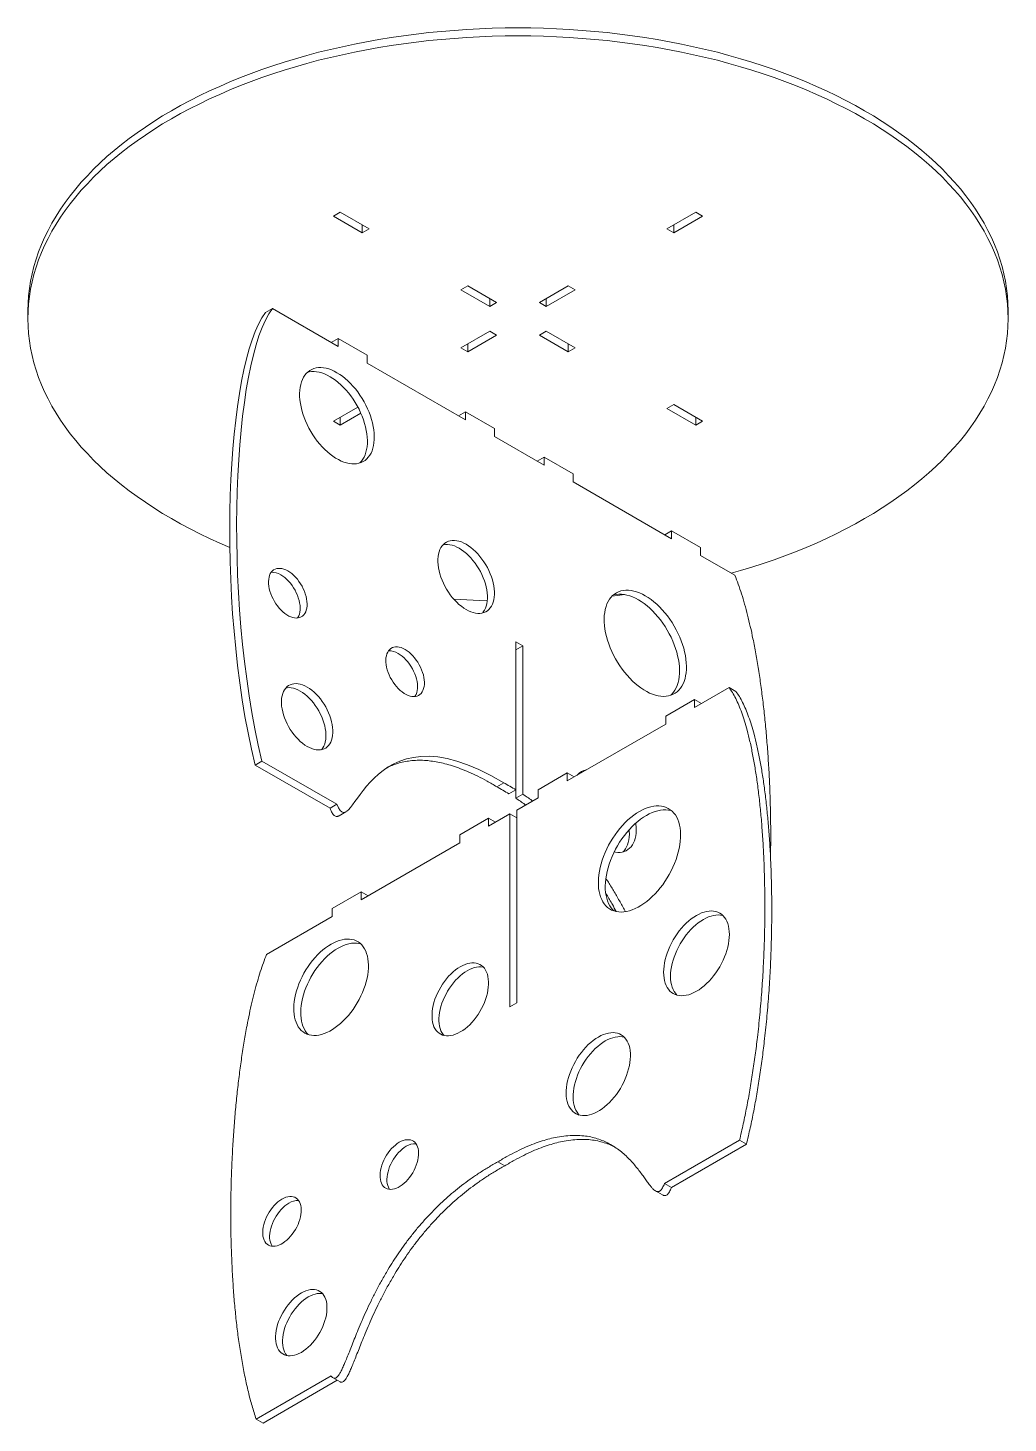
# Model space of a CAD drawing. Header units: millimetres. Extents: x -3151 to 984, y -2254 to 674.
# Drawn here: x -216 to 984, y -2254 to -545 of the extents above; entities that cross this region are included whole.
import ezdxf

# ---------------------------------------------------------------- set-up
doc = ezdxf.new("R2010")
doc.units = ezdxf.units.MM

msp = doc.modelspace()

# ---------------------------------------------------------------- linework, layer by layer
at = {"color": 7, "linetype": 'Continuous', "lineweight": 15}
for p, q in [((157.8, -775.9), (166.2, -771)), ((193.1, -796.3), (157.8, -775.9)), ((166.2, -771), (201.6, -791.4)), ((566.1, -791.4), (601.4, -771)), ((609.9, -775.9), (574.6, -796.3)), ((601.4, -771), (609.9, -775.9)), ((193.1, -796.3), (193.1, -786.5)), ((201.6, -791.4), (193.1, -796.3)), ((574.6, -796.3), (566.1, -791.4)), ((574.6, -796.3), (574.6, -786.5)), ((313.9, -866), (322.3, -861.1)), ((349.2, -886.4), (313.9, -866)), ((322.3, -861.1), (357.7, -881.5)), ((410, -881.5), (445.3, -861.1)), ((453.8, -866), (418.5, -886.4)), ((445.3, -861.1), (453.8, -866)), ((349.2, -886.4), (349.2, -876.6)), ((357.7, -881.5), (349.2, -886.4)), ((418.5, -886.4), (410, -881.5)), ((418.5, -886.4), (418.5, -876.6)), ((-216.2, -891.7), (-216.2, -901.5)), ((74.7, -893.9), (83.2, -889)), ((83.2, -889), (163.6, -935.4)), ((983.8, -901.5), (983.8, -891.7)), ((313.9, -937), (349.2, -916.6)), ((357.7, -921.5), (322.3, -941.9)), ((349.2, -916.6), (357.7, -921.5)), ((410, -921.5), (418.5, -916.6)), ((445.3, -941.9), (410, -921.5)), ((418.5, -916.6), (453.8, -937)), ((155.1, -930.5), (163.6, -925.6)), ((155.1, -930.5), (155.1, -930.5)), ((163.6, -935.4), (163.6, -925.6)), ((163.6, -925.6), (199, -946)), ((322.3, -941.9), (313.9, -937)), ((322.3, -941.9), (322.3, -932.1)), ((445.3, -941.9), (445.3, -932.1)), ((453.8, -937), (445.3, -941.9)), ((199, -955.8), (199, -946)), ((199, -955.8), (319.7, -1025.5)), ((566.1, -1011.6), (574.6, -1006.7)), ((574.6, -1006.7), (609.9, -1027.1)), ((157.8, -1027.1), (187.8, -1009.7)), ((191.5, -1017.4), (166.2, -1032)), ((166.2, -1032), (166.2, -1022.2)), ((311.2, -1020.6), (319.7, -1015.7)), ((311.2, -1020.6), (311.2, -1020.6)), ((319.7, -1025.5), (319.7, -1015.7)), ((319.7, -1015.7), (355.1, -1036.1)), ((601.4, -1032), (566.1, -1011.6)), ((601.4, -1032), (601.4, -1022.2)), ((166.2, -1032), (157.8, -1027.1)), ((355.1, -1045.9), (355.1, -1036.1)), ((609.9, -1027.1), (601.4, -1032)), ((355.1, -1045.9), (415.8, -1081)), ((407.4, -1076.1), (415.8, -1071.2)), ((407.4, -1076.1), (407.4, -1076.1)), ((415.8, -1081), (415.8, -1071.2)), ((415.8, -1071.2), (451.2, -1091.6)), ((451.2, -1101.4), (451.2, -1091.6)), ((451.2, -1101.4), (571.9, -1171.1)), ((563.5, -1166.2), (571.9, -1161.3)), ((571.9, -1171.1), (571.9, -1161.3)), ((571.9, -1161.3), (607.3, -1181.7)), ((563.5, -1166.2), (563.5, -1166.2)), ((607.3, -1191.5), (607.3, -1181.7)), ((607.3, -1191.5), (649.4, -1215.8)), ((381.2, -1297.1), (389.7, -1302)), ((381.2, -1478.6), (381.2, -1297.1)), ((389.7, -1302), (381.2, -1306.9)), ((389.7, -1302), (389.7, -1484)), ((600.1, -1377.6), (642.2, -1353.3)), ((650.7, -1358.2), (642.2, -1353.3)), ((564.8, -1388.2), (600.1, -1367.8)), ((600.1, -1377.6), (600.1, -1367.8)), ((600.1, -1367.8), (608.6, -1372.7)), ((608.6, -1372.7), (608.6, -1372.7)), ((444, -1467.7), (564.8, -1398)), ((564.8, -1398), (564.8, -1388.2)), ((61.9, -1448.2), (70.4, -1443.3)), ((153.7, -1501.2), (61.9, -1448.2)), ((162.2, -1496.3), (70.4, -1443.3)), ((408.7, -1478.4), (444, -1457.9)), ((444, -1467.7), (444, -1457.9)), ((444, -1457.9), (452.5, -1462.8)), ((452.5, -1462.8), (452.5, -1462.8)), ((457.6, -1459.3), (459.3, -1458.9)), ((357.8, -1474.8), (366.3, -1469.9)), ((372.7, -1483.5), (381.2, -1478.6)), ((381.2, -1478.6), (381.2, -1488.9)), ((389.7, -1484), (381.2, -1488.9)), ((408.7, -1488.2), (408.7, -1478.4)), ((153.7, -1501.2), (162.2, -1496.3)), ((382.5, -1503.3), (408.7, -1488.2)), ((382.5, -1739.4), (382.5, -1503.3)), ((164.7, -1510.4), (173.1, -1505.5)), ((312.5, -1533.9), (347.9, -1513.4)), ((347.9, -1523.2), (374, -1508.1)), ((347.9, -1523.2), (347.9, -1513.4)), ((347.9, -1513.4), (356.4, -1518.3)), ((356.4, -1518.3), (356.4, -1518.3)), ((374, -1508.1), (374, -1744.3)), ((382.5, -1513), (374, -1508.1)), ((312.5, -1543.7), (312.5, -1533.9)), ((191.8, -1613.4), (312.5, -1543.7)), ((156.4, -1624), (191.8, -1603.6)), ((191.8, -1613.4), (191.8, -1603.6)), ((191.8, -1603.6), (200.3, -1608.5)), ((200.3, -1608.5), (200.3, -1608.5)), ((76, -1680.2), (156.4, -1633.8)), ((156.4, -1633.8), (156.4, -1624)), ((374, -1744.3), (382.5, -1739.4)), ((655.1, -1907.7), (563.2, -1960.7)), ((663.5, -1912.6), (571.7, -1965.6)), ((663.5, -1912.6), (655.1, -1907.7)), ((367.6, -1939.2), (359.1, -1934.3)), ((571.7, -1965.6), (563.2, -1960.7)), ((552.3, -1969.9), (560.8, -1974.8)), ((155, -2196.4), (63.2, -2249.4)), ((162.6, -2201.8), (71.7, -2254.3)), ((157.5, -2198.9), (166, -2203.7)), ((71.7, -2254.3), (63.2, -2249.4))]:
    msp.add_line(p, q, dxfattribs=at)
at = {"color": 7, "linetype": 'Continuous', "lineweight": 15, "flags": 128}
for points in [[(-216.2, -891.7), (-216, -882.6), (-215.3, -873.5), (-214.3, -864.5), (-212.9, -855.5), (-211, -846.5), (-208.8, -837.5), (-206.1, -828.5), (-203, -819.7), (-199.6, -810.8), (-195.7, -802), (-191.5, -793.3), (-186.8, -784.6), (-181.7, -776), (-176.3, -767.5), (-170.5, -759.1), (-164.3, -750.8), (-157.7, -742.6), (-150.8, -734.4), (-143.4, -726.4), (-135.8, -718.5), (-127.7, -710.7), (-119.4, -703), (-110.6, -695.5), (-101.6, -688.1), (-92.2, -680.8), (-82.4, -673.7), (-72.4, -666.7), (-62, -659.9), (-51.4, -653.2), (-40.4, -646.7), (-29.2, -640.4), (-17.6, -634.3), (-5.8, -628.3), (6.2, -622.5), (18.6, -616.9), (31.2, -611.4), (44, -606.2), (57.1, -601.2), (70.3, -596.3), (83.8, -591.7), (97.5, -587.3), (111.4, -583), (125.5, -579), (139.8, -575.2), (154.2, -571.7), (168.8, -568.3), (183.6, -565.2), (198.4, -562.3), (213.4, -559.6), (228.6, -557.1), (243.8, -554.9), (259.1, -552.9), (274.5, -551.1), (290, -549.6), (305.5, -548.3), (321.1, -547.2), (336.8, -546.4), (352.4, -545.8), (368.1, -545.4), (383.8, -545.3), (399.5, -545.4), (415.2, -545.8), (430.9, -546.4), (446.6, -547.2), (462.2, -548.3), (477.7, -549.6), (493.2, -551.1), (508.6, -552.9), (523.9, -554.9), (539.1, -557.1), (554.3, -559.6), (569.3, -562.3), (584.1, -565.2), (598.9, -568.3), (613.5, -571.7), (627.9, -575.2), (642.1, -579), (656.2, -583), (670.1, -587.3), (683.8, -591.7), (697.3, -596.3), (710.6, -601.2), (723.7, -606.2), (736.5, -611.4), (749.1, -616.9), (761.4, -622.5), (773.5, -628.3), (785.3, -634.3), (796.9, -640.4), (808.1, -646.7)], [(31, -1181.6), (18.6, -1176.3), (6.2, -1170.7), (-5.8, -1164.9), (-17.6, -1158.9), (-29.2, -1152.7), (-40.4, -1146.4), (-51.4, -1139.9), (-62, -1133.2), (-72.4, -1126.4), (-82.4, -1119.4), (-92.2, -1112.3), (-101.6, -1105.1), (-110.6, -1097.7), (-119.4, -1090.1), (-127.7, -1082.4), (-135.8, -1074.7), (-143.4, -1066.7), (-150.8, -1058.7), (-157.7, -1050.6), (-164.3, -1042.4), (-170.5, -1034), (-176.3, -1025.6), (-181.7, -1017.1), (-186.8, -1008.5), (-191.5, -999.8), (-195.7, -991.1), (-199.6, -982.3), (-203, -973.5), (-206.1, -964.6), (-208.8, -955.7), (-211, -946.7), (-212.9, -937.7), (-214.3, -928.6), (-215.3, -919.6), (-216, -910.5), (-216.2, -901.5), (-216, -892.4), (-215.3, -883.3), (-214.3, -874.3), (-212.9, -865.3), (-211, -856.3), (-208.8, -847.3), (-206.1, -838.3), (-203, -829.5), (-199.6, -820.6), (-195.7, -811.8), (-191.5, -803.1), (-186.8, -794.4), (-181.7, -785.8), (-176.3, -777.3), (-170.5, -768.9), (-164.3, -760.6), (-157.7, -752.4), (-150.8, -744.2), (-143.4, -736.2), (-135.8, -728.3), (-127.7, -720.5), (-119.4, -712.8), (-110.6, -705.3), (-101.6, -697.9), (-92.2, -690.6), (-82.4, -683.5), (-72.4, -676.5), (-62, -669.7), (-51.4, -663), (-40.4, -656.5), (-29.2, -650.2), (-17.6, -644.1), (-5.8, -638.1), (6.2, -632.3), (18.6, -626.7), (31.2, -621.2), (44, -616), (57.1, -611), (70.3, -606.1), (83.8, -601.5), (97.5, -597.1), (111.4, -592.8), (125.5, -588.8), (139.8, -585), (154.2, -581.5), (168.8, -578.1), (183.6, -575), (198.4, -572), (213.4, -569.4), (228.6, -566.9), (243.8, -564.7), (259.1, -562.7), (274.5, -560.9), (290, -559.4), (305.5, -558.1), (321.1, -557), (336.8, -556.2), (352.4, -555.6), (368.1, -555.2), (383.8, -555.1), (399.5, -555.2), (415.2, -555.6), (430.9, -556.2), (446.6, -557), (462.2, -558.1), (477.7, -559.4), (493.2, -560.9), (508.6, -562.7), (523.9, -564.7), (539.1, -566.9), (554.3, -569.4), (569.3, -572), (584.1, -575), (598.9, -578.1), (613.5, -581.5), (627.9, -585), (642.1, -588.8), (656.2, -592.8), (670.1, -597.1), (683.8, -601.5), (697.3, -606.1), (710.6, -611), (723.7, -616), (736.5, -621.2), (749.1, -626.7), (761.4, -632.3), (773.5, -638.1), (785.3, -644.1), (796.9, -650.2), (808.1, -656.5), (808.1, -656.5)], [(808.1, -646.7), (819.1, -653.2), (829.7, -659.9), (840.1, -666.7), (850.1, -673.7), (859.9, -680.8), (869.3, -688.1), (878.3, -695.5), (887, -703), (895.4, -710.7), (903.5, -718.5), (911.1, -726.4), (918.4, -734.4), (925.4, -742.6), (932, -750.8), (938.2, -759.1), (944, -767.5), (949.4, -776), (954.5, -784.6), (959.1, -793.3), (963.4, -802), (967.3, -810.8), (970.7, -819.7), (973.8, -828.5), (976.5, -837.5), (978.7, -846.5), (980.6, -855.5), (982, -864.5), (983, -873.5), (983.6, -882.6), (983.8, -891.7)], [(808.1, -656.5), (819.1, -663), (829.7, -669.7), (840.1, -676.5), (850.1, -683.5), (859.9, -690.6), (869.3, -697.9), (878.3, -705.3), (887, -712.8), (895.4, -720.5), (903.5, -728.3), (911.1, -736.2), (918.4, -744.2), (925.4, -752.4), (932, -760.6), (938.2, -768.9), (944, -777.3), (949.4, -785.8), (954.5, -794.4), (959.1, -803.1), (963.4, -811.8), (967.3, -820.6), (970.7, -829.5), (973.8, -838.3), (976.5, -847.3), (978.7, -856.3), (980.6, -865.3), (982, -874.3), (983, -883.3), (983.6, -892.4), (983.8, -901.5), (983.6, -910.5), (983, -919.6), (982, -928.6), (980.6, -937.7), (978.7, -946.7), (976.5, -955.7), (973.8, -964.6), (970.7, -973.5), (967.3, -982.3), (963.4, -991.1), (959.1, -999.8), (954.5, -1008.5), (949.4, -1017.1), (944, -1025.6), (938.2, -1034), (932, -1042.4), (925.4, -1050.6), (918.4, -1058.7), (911.1, -1066.7), (903.5, -1074.7), (895.4, -1082.4), (887, -1090.1), (878.3, -1097.7), (869.3, -1105.1), (859.9, -1112.3), (850.1, -1119.4), (840.1, -1126.4), (829.7, -1133.2), (819.1, -1139.9), (808.1, -1146.4), (796.9, -1152.7), (785.3, -1158.9), (773.5, -1164.9), (761.4, -1170.7), (749.1, -1176.3), (736.5, -1181.7), (723.7, -1186.9), (710.6, -1192), (697.3, -1196.8), (683.8, -1201.4), (670.1, -1205.9), (656.2, -1210.1), (645, -1213.3)], [(162.2, -967.6), (165.6, -969.7), (168.9, -972), (172.3, -974.7), (175.5, -977.5), (178.7, -980.7), (181.8, -984), (184.8, -987.5), (187.7, -991.2), (190.4, -995.1), (193, -999.1), (195.4, -1003.3), (197.7, -1007.5), (199.7, -1011.8), (201.5, -1016.1), (203.1, -1020.5), (204.5, -1024.8), (205.7, -1029.2), (206.6, -1033.4), (207.3, -1037.7), (207.7, -1041.8), (207.9, -1045.8), (207.9, -1049.6), (207.5, -1053.4), (207, -1056.9), (206.2, -1060.2), (205.1, -1063.3), (203.9, -1066.2), (202.4, -1068.8), (200.6, -1071.2), (198.7, -1073.3), (196.6, -1075), (194.2, -1076.5), (191.7, -1077.7), (189.1, -1078.6), (186.3, -1079.2), (183.3, -1079.4), (180.3, -1079.3), (177.1, -1078.9), (173.9, -1078.2), (170.6, -1077.1), (167.3, -1075.8), (163.9, -1074.1), (160.5, -1072.2), (157.1, -1069.9), (153.8, -1067.4), (150.5, -1064.7), (147.3, -1061.7), (144.1, -1058.4), (141.1, -1055), (138.1, -1051.4), (135.3, -1047.6), (132.7, -1043.6), (130.2, -1039.6), (127.8, -1035.4), (125.7, -1031.1), (123.8, -1026.8), (122.1, -1022.5), (120.5, -1018.1), (119.3, -1013.7), (118.2, -1009.4), (117.4, -1005.2), (116.9, -1001), (116.5, -996.9), (116.5, -993), (116.7, -989.2), (117.1, -985.6), (117.8, -982.2), (118.7, -978.9), (119.9, -975.9), (121.3, -973.2), (122.9, -970.7), (124.7, -968.5), (126.8, -966.5), (129, -964.9), (131.4, -963.6), (134, -962.5), (136.7, -961.8), (139.6, -961.4), (142.6, -961.3), (145.7, -961.6), (148.9, -962.2), (152.1, -963), (155.5, -964.2), (158.8, -965.8), (162.2, -967.6)], [(125.9, -967.3), (128.2, -966.7), (131.1, -966.3), (134.1, -966.2), (137.2, -966.5), (140.4, -967.1), (143.7, -967.9), (147, -969.1), (150.3, -970.7), (153.7, -972.5)], [(153.7, -972.5), (157.1, -974.6), (160.5, -976.9), (163.8, -979.6), (167, -982.4), (170.2, -985.6), (173.3, -988.9), (176.3, -992.4), (179.2, -996.1), (181.9, -1000), (184.5, -1004), (186.9, -1008.2), (189.2, -1012.4), (191.2, -1016.7), (193, -1021), (194.7, -1025.4), (196, -1029.7), (197.2, -1034.1), (198.1, -1038.3), (198.8, -1042.6), (199.2, -1046.7), (199.4, -1050.7), (199.4, -1054.5), (199.1, -1058.3), (198.5, -1061.8), (197.7, -1065.1), (196.7, -1068.2), (195.4, -1071.1), (193.9, -1073.7), (192.1, -1076.1), (190.2, -1078.1), (190, -1078.3)], [(320.3, -1177.8), (323.3, -1179.6), (326.2, -1181.8), (329.1, -1184.1), (331.9, -1186.8), (334.6, -1189.6), (337.2, -1192.6), (339.7, -1195.9), (342.1, -1199.2), (344.3, -1202.8), (346.3, -1206.4), (348.2, -1210.1), (349.8, -1213.9), (351.3, -1217.6), (352.5, -1221.4), (353.5, -1225.2), (354.2, -1228.9), (354.7, -1232.5), (354.9, -1236.1), (354.9, -1239.5), (354.7, -1242.7), (354.2, -1245.8), (353.5, -1248.6), (352.5, -1251.3), (351.3, -1253.7), (349.8, -1255.8), (348.2, -1257.7), (346.3, -1259.2), (344.3, -1260.5), (342.1, -1261.5), (339.7, -1262.1), (337.2, -1262.5), (334.6, -1262.5), (331.9, -1262.2), (329.1, -1261.5), (326.2, -1260.6), (323.3, -1259.3), (320.3, -1257.8), (317.4, -1255.9), (314.5, -1253.8), (311.6, -1251.5), (308.8, -1248.8), (306.1, -1246), (303.4, -1243), (300.9, -1239.7), (298.6, -1236.4), (296.4, -1232.8), (294.3, -1229.2), (292.5, -1225.5), (290.9, -1221.7), (289.4, -1218), (288.2, -1214.2), (287.2, -1210.4), (286.5, -1206.7), (286, -1203), (285.7, -1199.5), (285.7, -1196.1), (286, -1192.9), (286.5, -1189.8), (287.2, -1187), (288.2, -1184.3), (289.4, -1181.9), (290.9, -1179.8), (292.5, -1177.9), (294.3, -1176.4), (296.4, -1175.1), (298.6, -1174.1), (300.9, -1173.5), (303.4, -1173.1), (306.1, -1173.1), (308.8, -1173.4), (311.6, -1174.1), (314.5, -1175), (317.4, -1176.3), (320.3, -1177.8)], [(292, -1178.5), (292.5, -1178.4), (295, -1178), (297.6, -1178), (300.3, -1178.3), (303.1, -1179), (306, -1179.9), (308.9, -1181.2), (311.9, -1182.7)], [(311.9, -1182.7), (314.8, -1184.5), (317.7, -1186.7), (320.6, -1189), (323.4, -1191.7), (326.1, -1194.5), (328.7, -1197.5), (331.2, -1200.8), (333.6, -1204.1), (335.8, -1207.7), (337.8, -1211.3), (339.7, -1215), (341.3, -1218.8), (342.8, -1222.5), (344, -1226.3), (345, -1230.1), (345.7, -1233.8), (346.2, -1237.4), (346.5, -1241), (346.5, -1244.4), (346.2, -1247.6), (345.7, -1250.7), (345, -1253.5), (344, -1256.2), (342.8, -1258.6), (341.3, -1260.7), (340.2, -1262)], [(102, -1210.5), (104.5, -1212), (106.9, -1213.8), (109.2, -1215.9), (111.5, -1218.2), (113.7, -1220.7), (115.7, -1223.4), (117.6, -1226.2), (119.4, -1229.2), (120.9, -1232.3), (122.3, -1235.4), (123.4, -1238.5), (124.3, -1241.6), (125, -1244.7), (125.4, -1247.7), (125.6, -1250.6), (125.6, -1253.4), (125.3, -1256), (124.7, -1258.4), (123.9, -1260.6), (122.9, -1262.6), (121.6, -1264.3), (120.2, -1265.7), (118.5, -1266.8), (116.7, -1267.6), (114.7, -1268), (112.6, -1268.2), (110.4, -1268), (108, -1267.6), (105.7, -1266.8), (103.2, -1265.7), (100.8, -1264.2), (98.4, -1262.6), (96, -1260.6), (93.7, -1258.4), (91.5, -1256), (89.4, -1253.4), (87.4, -1250.6), (85.6, -1247.7), (83.9, -1244.7), (82.4, -1241.6), (81.2, -1238.5), (80.2, -1235.4), (79.4, -1232.3), (78.8, -1229.2), (78.5, -1226.2), (78.4, -1223.4), (78.6, -1220.7), (79.1, -1218.2), (79.7, -1215.9), (80.6, -1213.8), (81.8, -1212), (83.1, -1210.5), (84.7, -1209.2), (86.4, -1208.2), (88.4, -1207.6), (90.4, -1207.3), (92.6, -1207.3), (94.9, -1207.6), (97.2, -1208.2), (99.6, -1209.2), (102, -1210.5)], [(93.5, -1215.4), (96, -1216.9), (98.4, -1218.7), (100.7, -1220.8), (103, -1223.1), (105.2, -1225.6), (107.2, -1228.3), (109.1, -1231.1), (110.9, -1234.1), (112.4, -1237.2), (113.8, -1240.3), (114.9, -1243.4), (115.8, -1246.5), (116.5, -1249.6), (117, -1252.6), (117.2, -1255.5), (117.1, -1258.3), (116.8, -1260.9), (116.2, -1263.3), (115.4, -1265.5), (114.4, -1267.5), (113.9, -1268.1)], [(346.3, -1247.2), (336.8, -1246.8), (321.1, -1245.9), (305.5, -1244.9), (305, -1244.8)], [(539.7, -1240.9), (543.3, -1243.1), (546.8, -1245.6), (550.3, -1248.3), (553.7, -1251.3), (557.1, -1254.5), (560.4, -1258), (563.6, -1261.7), (566.7, -1265.5), (569.6, -1269.5), (572.4, -1273.7), (575, -1278), (577.5, -1282.4), (579.7, -1286.8), (581.8, -1291.4), (583.6, -1295.9), (585.3, -1300.5), (586.7, -1305.1), (587.8, -1309.7), (588.8, -1314.2), (589.4, -1318.6), (589.9, -1322.9), (590.1, -1327.1), (590, -1331.2), (589.7, -1335.1), (589.1, -1338.8), (588.3, -1342.4), (587.3, -1345.7), (586, -1348.8), (584.5, -1351.6), (582.7, -1354.2), (580.8, -1356.5), (578.6, -1358.5), (576.3, -1360.2), (573.7, -1361.6), (571, -1362.7), (568.2, -1363.5), (565.2, -1364), (562, -1364.1), (558.8, -1363.9), (555.4, -1363.4), (552, -1362.6), (548.6, -1361.4), (545, -1360), (541.5, -1358.2), (537.9, -1356.2), (534.4, -1353.8), (530.9, -1351.2), (527.4, -1348.4), (524, -1345.3), (520.6, -1341.9), (517.4, -1338.3), (514.3, -1334.6), (511.3, -1330.7), (508.4, -1326.6), (505.7, -1322.3), (503.2, -1318), (500.8, -1313.6), (498.6, -1309.1), (496.7, -1304.5), (495, -1299.9), (493.4, -1295.3), (492.1, -1290.8), (491.1, -1286.2), (490.3, -1281.8), (489.7, -1277.4), (489.4, -1273.1), (489.3, -1269), (489.5, -1265), (490, -1261.2), (490.7, -1257.5), (491.6, -1254.1), (492.8, -1250.9), (494.2, -1247.9), (495.8, -1245.2), (497.6, -1242.8), (499.7, -1240.6), (502, -1238.8), (504.4, -1237.2), (507, -1235.9), (509.8, -1235), (512.7, -1234.4), (515.8, -1234.1), (519, -1234.1), (522.3, -1234.4), (525.7, -1235.1), (529.1, -1236.1), (532.6, -1237.4), (536.2, -1239), (539.7, -1240.9)], [(514.7, -1239.5), (508.6, -1240.3), (498.9, -1241.4)], [(500.1, -1240.3), (501.3, -1239.9), (504.3, -1239.3), (507.3, -1239), (510.5, -1239), (513.8, -1239.3), (517.2, -1240), (520.6, -1241), (524.1, -1242.3), (527.7, -1243.9), (531.2, -1245.8)], [(531.2, -1245.8), (534.8, -1248), (538.3, -1250.5), (541.8, -1253.2), (545.3, -1256.2), (548.6, -1259.4), (551.9, -1262.9), (555.1, -1266.6), (558.2, -1270.4), (561.1, -1274.4), (563.9, -1278.6), (566.5, -1282.9), (569, -1287.3), (571.2, -1291.7), (573.3, -1296.3), (575.1, -1300.8), (576.8, -1305.4), (578.2, -1310), (579.3, -1314.6), (580.3, -1319.1), (581, -1323.5), (581.4, -1327.8), (581.6, -1332), (581.5, -1336.1), (581.2, -1340), (580.6, -1343.7), (579.8, -1347.3), (578.8, -1350.6), (577.5, -1353.7), (576, -1356.5), (574.2, -1359.1), (572.3, -1361.4), (570.8, -1362.8)], [(245.7, -1306.6), (248.1, -1308.2), (250.5, -1310), (252.8, -1312.1), (255.1, -1314.4), (257.3, -1316.9), (259.3, -1319.6), (261.2, -1322.4), (263, -1325.4), (264.5, -1328.4), (265.9, -1331.5), (267, -1334.7), (268, -1337.8), (268.6, -1340.9), (269.1, -1343.9), (269.3, -1346.8), (269.2, -1349.6), (268.9, -1352.2), (268.3, -1354.6), (267.5, -1356.8), (266.5, -1358.7), (265.2, -1360.4), (263.8, -1361.8), (262.1, -1362.9), (260.3, -1363.7), (258.3, -1364.2), (256.2, -1364.4), (254, -1364.2), (251.7, -1363.7), (249.3, -1362.9), (246.9, -1361.8), (244.4, -1360.4), (242, -1358.7), (239.6, -1356.8), (237.3, -1354.6), (235.1, -1352.2), (233, -1349.6), (231, -1346.8), (229.2, -1343.9), (227.5, -1340.9), (226.1, -1337.8), (224.8, -1334.7), (223.8, -1331.5), (223, -1328.4), (222.4, -1325.4), (222.1, -1322.4), (222.1, -1319.6), (222.2, -1316.9), (222.7, -1314.4), (223.4, -1312.1), (224.3, -1310), (225.4, -1308.2), (226.8, -1306.6), (228.3, -1305.4), (230.1, -1304.4), (232, -1303.8), (234, -1303.5), (236.2, -1303.5), (238.5, -1303.8), (240.8, -1304.4), (243.2, -1305.4), (245.7, -1306.6)], [(237.2, -1311.5), (239.6, -1313.1), (242, -1314.9), (244.4, -1317), (246.6, -1319.3), (248.8, -1321.8), (250.9, -1324.5), (252.8, -1327.3), (254.5, -1330.3), (256.1, -1333.3), (257.4, -1336.4), (258.6, -1339.6), (259.5, -1342.7), (260.2, -1345.8), (260.6, -1348.8), (260.8, -1351.7), (260.7, -1354.5), (260.4, -1357.1), (259.8, -1359.5), (259, -1361.7), (258, -1363.6), (257.6, -1364.3)], [(125.7, -1352.7), (128.5, -1354.5), (131.3, -1356.6), (134.1, -1358.9), (136.8, -1361.4), (139.4, -1364.2), (141.9, -1367.2), (144.2, -1370.4), (146.4, -1373.7), (148.5, -1377.1), (150.3, -1380.6), (152, -1384.2), (153.4, -1387.9), (154.7, -1391.5), (155.7, -1395.1), (156.4, -1398.7), (156.9, -1402.2), (157.2, -1405.6), (157.2, -1408.9), (156.9, -1412), (156.4, -1414.9), (155.7, -1417.6), (154.7, -1420.1), (153.4, -1422.3), (152, -1424.3), (150.3, -1426), (148.5, -1427.4), (146.4, -1428.4), (144.2, -1429.2), (141.9, -1429.6), (139.4, -1429.7), (136.8, -1429.5), (134.1, -1429), (131.3, -1428.1), (128.5, -1426.9), (125.7, -1425.4), (122.9, -1423.7), (120.1, -1421.6), (117.3, -1419.3), (114.7, -1416.7), (112.1, -1414), (109.6, -1411), (107.2, -1407.8), (105, -1404.5), (103, -1401.1), (101.1, -1397.6), (99.4, -1394), (98, -1390.3), (96.8, -1386.7), (95.8, -1383), (95, -1379.5), (94.5, -1376), (94.3, -1372.6), (94.3, -1369.3), (94.5, -1366.2), (95, -1363.3), (95.8, -1360.6), (96.8, -1358.1), (98, -1355.9), (99.4, -1353.9), (101.1, -1352.2), (103, -1350.8), (105, -1349.8), (107.2, -1349), (109.6, -1348.6), (112.1, -1348.5), (114.7, -1348.7), (117.3, -1349.2), (120.1, -1350.1), (122.9, -1351.3), (125.7, -1352.7)], [(99.6, -1353.7), (101.1, -1353.5), (103.6, -1353.4), (106.2, -1353.6), (108.9, -1354.1), (111.6, -1355), (114.4, -1356.2), (117.2, -1357.6)], [(117.2, -1357.6), (120.1, -1359.4), (122.9, -1361.5), (125.6, -1363.8), (128.3, -1366.3), (130.9, -1369.1), (133.4, -1372.1), (135.7, -1375.3), (137.9, -1378.6), (140, -1382), (141.8, -1385.5), (143.5, -1389.1), (145, -1392.8), (146.2, -1396.4), (147.2, -1400), (147.9, -1403.6), (148.4, -1407.1), (148.7, -1410.5), (148.7, -1413.8), (148.4, -1416.9), (147.9, -1419.8), (147.2, -1422.5), (146.2, -1425), (145, -1427.2), (143.5, -1429.2), (143.3, -1429.4)], [(532.5, -1505.1), (536.1, -1503.2), (539.6, -1501.6), (543.1, -1500.3), (546.6, -1499.3), (550, -1498.6), (553.2, -1498.3), (556.4, -1498.2), (559.5, -1498.5), (562.4, -1499.2), (565.2, -1500.1), (567.8, -1501.4), (570.3, -1502.9), (572.5, -1504.8), (574.6, -1507), (576.5, -1509.4), (578.1, -1512.1), (579.5, -1515.1), (580.7, -1518.3), (581.6, -1521.7), (582.3, -1525.3), (582.7, -1529.1), (582.9, -1533.1), (582.8, -1537.3), (582.5, -1541.5), (582, -1545.9), (581.2, -1550.4), (580.1, -1554.9), (578.8, -1559.5), (577.3, -1564.1), (575.6, -1568.7), (573.6, -1573.2), (571.4, -1577.7), (569.1, -1582.2), (566.6, -1586.5), (563.8, -1590.7), (561, -1594.8), (558, -1598.7), (554.9, -1602.5), (551.6, -1606.1), (548.3, -1609.4), (544.9, -1612.5), (541.4, -1615.4), (537.9, -1618), (534.3, -1620.3), (530.8, -1622.4), (527.2, -1624.1), (523.7, -1625.6), (520.2, -1626.7), (516.8, -1627.6), (513.5, -1628.1), (510.2, -1628.3), (507.1, -1628.1), (504.1, -1627.7), (501.2, -1626.9), (498.5, -1625.8), (496, -1624.4), (493.6, -1622.6), (491.5, -1620.6), (489.5, -1618.3), (487.8, -1615.8), (486.3, -1612.9), (485, -1609.8), (483.9, -1606.5), (483.1, -1603), (482.6, -1599.3), (482.2, -1595.3), (482.2, -1591.3), (482.4, -1587.1), (482.8, -1582.7), (483.5, -1578.3), (484.4, -1573.8), (485.6, -1569.3), (487, -1564.7), (488.6, -1560.1), (490.5, -1555.5), (492.5, -1551), (494.8, -1546.5), (497.2, -1542.1), (499.9, -1537.8), (502.6, -1533.7), (505.6, -1529.7), (508.7, -1525.8), (511.8, -1522.2), (515.1, -1518.7), (518.5, -1515.5), (522, -1512.5), (525.5, -1509.7), (529, -1507.3), (532.5, -1505.1)], [(541, -1510), (544.6, -1508.1), (548.1, -1506.4), (551.6, -1505.1), (555.1, -1504.2), (558.4, -1503.5), (561.7, -1503.2), (564.9, -1503.1), (568, -1503.4), (570.9, -1504.1), (572.1, -1504.4)], [(501.4, -1626.9), (500, -1625.5), (498, -1623.2), (496.3, -1620.6), (494.8, -1617.8), (493.5, -1614.7), (492.4, -1611.4), (491.6, -1607.9), (491, -1604.2), (490.7, -1600.2), (490.7, -1596.2), (490.9, -1592), (491.3, -1587.6), (492, -1583.2), (492.9, -1578.7), (494.1, -1574.2), (495.5, -1569.6), (497.1, -1565), (499, -1560.4), (501, -1555.9), (503.3, -1551.4), (505.7, -1547), (508.3, -1542.7), (511.1, -1538.6), (514.1, -1534.6), (517.1, -1530.7), (520.3, -1527.1), (523.6, -1523.6), (527, -1520.4), (530.4, -1517.4), (533.9, -1514.6), (537.5, -1512.2), (541, -1510)], [(528.1, -1519.3), (528.3, -1520.7), (528.6, -1524.5), (528.7, -1528.1), (528.5, -1531.6), (528.1, -1534.9), (527.4, -1538.1), (526.5, -1541), (525.3, -1543.7), (523.9, -1546.1), (522.3, -1548.3), (520.5, -1550.2), (518.5, -1551.8), (516.3, -1553.1), (514, -1554.1), (511.4, -1554.8), (508.8, -1555.2), (506, -1555.3), (503.1, -1555), (501.6, -1554.7)], [(520, -1527.4), (520.1, -1529.4), (520.2, -1533), (520, -1536.5), (519.6, -1539.8), (518.9, -1543), (518, -1545.9), (516.8, -1548.6), (515.4, -1551), (513.8, -1553.2), (512.6, -1554.6)], [(602.3, -1632.4), (605.5, -1630.7), (608.6, -1629.4), (611.7, -1628.3), (614.8, -1627.5), (617.7, -1627.1), (620.6, -1626.9), (623.3, -1627.1), (626, -1627.6), (628.5, -1628.5), (630.8, -1629.6), (632.9, -1631), (634.9, -1632.8), (636.6, -1634.8), (638.2, -1637.1), (639.5, -1639.6), (640.6, -1642.4), (641.4, -1645.4), (642.1, -1648.7), (642.4, -1652.1), (642.6, -1655.6), (642.4, -1659.4), (642.1, -1663.2), (641.4, -1667.1), (640.6, -1671.1), (639.5, -1675.2), (638.2, -1679.3), (636.6, -1683.3), (634.9, -1687.4), (632.9, -1691.4), (630.8, -1695.3), (628.5, -1699.1), (626, -1702.8), (623.3, -1706.3), (620.6, -1709.7), (617.7, -1712.9), (614.8, -1715.9), (611.7, -1718.6), (608.6, -1721.1), (605.5, -1723.4), (602.3, -1725.3), (599.2, -1727), (596, -1728.4), (592.9, -1729.5), (589.9, -1730.2), (586.9, -1730.7), (584.1, -1730.8), (581.3, -1730.6), (578.7, -1730.1), (576.2, -1729.3), (573.9, -1728.1), (571.7, -1726.7), (569.8, -1725), (568, -1722.9), (566.5, -1720.6), (565.2, -1718.1), (564.1, -1715.3), (563.2, -1712.3), (562.6, -1709.1), (562.2, -1705.7), (562.1, -1702.1), (562.2, -1698.4), (562.6, -1694.5), (563.2, -1690.6), (564.1, -1686.6), (565.2, -1682.5), (566.5, -1678.5), (568, -1674.4), (569.8, -1670.4), (571.7, -1666.4), (573.9, -1662.4), (576.2, -1658.6), (578.7, -1654.9), (581.3, -1651.4), (584.1, -1648), (586.9, -1644.8), (589.9, -1641.9), (592.9, -1639.1), (596, -1636.6), (599.2, -1634.4), (602.3, -1632.4)], [(578.5, -1730), (578.3, -1729.9), (576.5, -1727.8), (575, -1725.5), (573.7, -1723), (572.6, -1720.2), (571.7, -1717.2), (571.1, -1714), (570.7, -1710.6), (570.6, -1707), (570.7, -1703.3), (571.1, -1699.4), (571.7, -1695.5), (572.6, -1691.5), (573.7, -1687.4), (575, -1683.4), (576.5, -1679.3), (578.3, -1675.3), (580.2, -1671.3), (582.4, -1667.3), (584.7, -1663.5), (587.2, -1659.8), (589.8, -1656.3), (592.6, -1652.9), (595.4, -1649.7), (598.4, -1646.8), (601.4, -1644), (604.5, -1641.5), (607.7, -1639.3), (610.8, -1637.3)], [(610.8, -1637.3), (614, -1635.6), (617.1, -1634.3), (620.2, -1633.2), (623.2, -1632.4), (626.2, -1632), (629.1, -1631.8), (631.8, -1632), (634.5, -1632.5), (634.7, -1632.6)], [(155, -1667.6), (158.4, -1665.8), (161.8, -1664.3), (165.1, -1663.1), (168.4, -1662.2), (171.6, -1661.6), (174.7, -1661.4), (177.7, -1661.4), (180.5, -1661.8), (183.3, -1662.5), (185.8, -1663.6), (188.3, -1664.9), (190.5, -1666.6), (192.5, -1668.5), (194.4, -1670.7), (196, -1673.2), (197.4, -1676), (198.5, -1679), (199.4, -1682.2), (200.1, -1685.6), (200.6, -1689.2), (200.8, -1693), (200.7, -1696.9), (200.4, -1701), (199.8, -1705.2), (199, -1709.4), (198, -1713.8), (196.7, -1718.1), (195.2, -1722.5), (193.5, -1726.8), (191.5, -1731.1), (189.4, -1735.4), (187.1, -1739.6), (184.6, -1743.6), (181.9, -1747.6), (179.1, -1751.4), (176.2, -1755), (173.1, -1758.4), (170, -1761.7), (166.7, -1764.7), (163.4, -1767.4), (160.1, -1769.9), (156.7, -1772.2), (153.3, -1774.1), (150, -1775.8), (146.6, -1777.1), (143.3, -1778.2), (140.1, -1778.9), (137, -1779.3), (133.9, -1779.4), (131, -1779.2), (128.2, -1778.6), (125.5, -1777.7), (123, -1776.6), (120.7, -1775.1), (118.5, -1773.3), (116.6, -1771.2), (114.9, -1768.8), (113.4, -1766.2), (112.1, -1763.3), (111.1, -1760.2), (110.3, -1756.9), (109.7, -1753.4), (109.4, -1749.7), (109.3, -1745.8), (109.5, -1741.8), (109.9, -1737.7), (110.6, -1733.5), (111.5, -1729.2), (112.7, -1724.8), (114.1, -1720.5), (115.7, -1716.1), (117.6, -1711.8), (119.6, -1707.5), (121.8, -1703.3), (124.2, -1699.1), (126.8, -1695.1), (129.5, -1691.3), (132.4, -1687.5), (135.4, -1684), (138.5, -1680.7), (141.7, -1677.6), (145, -1674.7), (148.3, -1672), (151.7, -1669.7), (155, -1667.6)], [(127.2, -1778.3), (127, -1778.2), (125.1, -1776.1), (123.4, -1773.7), (121.9, -1771.1), (120.6, -1768.2), (119.5, -1765.1), (118.7, -1761.8), (118.2, -1758.3), (117.9, -1754.6), (117.8, -1750.7), (118, -1746.7), (118.4, -1742.6), (119.1, -1738.4), (120, -1734.1), (121.2, -1729.7), (122.6, -1725.4), (124.2, -1721), (126, -1716.7), (128.1, -1712.4), (130.3, -1708.2), (132.7, -1704), (135.3, -1700), (138, -1696.2), (140.9, -1692.4), (143.9, -1688.9), (147, -1685.6), (150.2, -1682.5), (153.5, -1679.6), (156.8, -1676.9), (160.1, -1674.6), (163.5, -1672.5)], [(163.5, -1672.5), (166.9, -1670.7), (170.3, -1669.2), (173.6, -1668), (176.8, -1667.1), (180, -1666.5), (183.1, -1666.3), (186.1, -1666.3), (189, -1666.7), (191.3, -1667.3)], [(313.2, -1695.2), (316.1, -1693.7), (319, -1692.4), (321.9, -1691.5), (324.7, -1690.9), (327.4, -1690.6), (330.1, -1690.6), (332.6, -1690.9), (334.9, -1691.6), (337.1, -1692.5), (339.2, -1693.8), (341, -1695.4), (342.7, -1697.2), (344.1, -1699.4), (345.3, -1701.8), (346.3, -1704.4), (347, -1707.3), (347.5, -1710.3), (347.8, -1713.6), (347.8, -1717), (347.5, -1720.5), (347, -1724.1), (346.3, -1727.8), (345.3, -1731.6), (344.1, -1735.4), (342.7, -1739.2), (341, -1742.9), (339.2, -1746.6), (337.1, -1750.3), (334.9, -1753.8), (332.6, -1757.2), (330.1, -1760.4), (327.4, -1763.4), (324.7, -1766.3), (321.9, -1768.9), (319, -1771.3), (316.1, -1773.4), (313.2, -1775.2), (310.2, -1776.8), (307.3, -1778), (304.4, -1779), (301.6, -1779.6), (298.9, -1779.9), (296.3, -1779.9), (293.8, -1779.6), (291.4, -1778.9), (289.2, -1777.9), (287.2, -1776.7), (285.3, -1775.1), (283.7, -1773.2), (282.2, -1771.1), (281, -1768.7), (280.1, -1766.1), (279.3, -1763.2), (278.8, -1760.1), (278.6, -1756.9), (278.6, -1753.5), (278.8, -1750), (279.3, -1746.3), (280.1, -1742.6), (281, -1738.9), (282.2, -1735.1), (283.7, -1731.3), (285.3, -1727.5), (287.2, -1723.8), (289.2, -1720.2), (291.4, -1716.7), (293.8, -1713.3), (296.3, -1710.1), (298.9, -1707), (301.6, -1704.2), (304.4, -1701.6), (307.3, -1699.2), (310.2, -1697.1), (313.2, -1695.2)], [(293.3, -1779.5), (292.2, -1778.1), (290.7, -1776), (289.5, -1773.6), (288.5, -1771), (287.8, -1768.1), (287.3, -1765), (287.1, -1761.8), (287.1, -1758.4), (287.3, -1754.9), (287.8, -1751.2), (288.5, -1747.5), (289.5, -1743.8), (290.7, -1740), (292.2, -1736.2), (293.8, -1732.4), (295.7, -1728.7), (297.7, -1725.1), (299.9, -1721.6), (302.3, -1718.2), (304.8, -1715), (307.4, -1711.9), (310.1, -1709.1), (312.9, -1706.5), (315.8, -1704.1), (318.7, -1702), (321.7, -1700.1)], [(321.7, -1700.1), (324.6, -1698.6), (327.5, -1697.3), (330.4, -1696.4), (333.2, -1695.8), (335.9, -1695.5), (338.5, -1695.5), (341, -1695.8), (341.5, -1695.9)], [(482.2, -1781.4), (485.3, -1779.7), (488.4, -1778.3), (491.5, -1777.3), (494.5, -1776.5), (497.4, -1776.1), (500.2, -1776), (503, -1776.2), (505.6, -1776.7), (508, -1777.6), (510.3, -1778.8), (512.4, -1780.2), (514.3, -1782), (516, -1784), (517.5, -1786.3), (518.7, -1788.9), (519.8, -1791.7), (520.6, -1794.8), (521.1, -1798), (521.5, -1801.4), (521.5, -1805), (521.3, -1808.7), (520.9, -1812.5), (520.2, -1816.4), (519.3, -1820.4), (518.1, -1824.5), (516.8, -1828.5), (515.2, -1832.5), (513.4, -1836.5), (511.3, -1840.4), (509.2, -1844.3), (506.8, -1848), (504.3, -1851.6), (501.6, -1855.1), (498.8, -1858.3), (496, -1861.4), (493, -1864.2), (489.9, -1866.9), (486.9, -1869.2), (483.7, -1871.3), (480.6, -1873.1), (477.5, -1874.6), (474.4, -1875.8), (471.4, -1876.7), (468.4, -1877.3), (465.5, -1877.6), (462.7, -1877.5), (460.1, -1877.2), (457.5, -1876.5), (455.2, -1875.4), (453, -1874.1), (451, -1872.5), (449.2, -1870.6), (447.6, -1868.4), (446.2, -1866), (445, -1863.3), (444.1, -1860.4), (443.4, -1857.2), (443, -1853.9), (442.8, -1850.4), (442.9, -1846.8), (443.2, -1843), (443.8, -1839.1), (444.6, -1835.2), (445.6, -1831.1), (446.9, -1827.1), (448.4, -1823.1), (450.1, -1819.1), (452, -1815.1), (454.1, -1811.2), (456.3, -1807.4), (458.8, -1803.7), (461.4, -1800.2), (464.1, -1796.9), (466.9, -1793.7), (469.9, -1790.7), (472.9, -1788), (475.9, -1785.5), (479, -1783.3), (482.2, -1781.4)], [(458.9, -1876.9), (457.7, -1875.5), (456.1, -1873.3), (454.7, -1870.9), (453.5, -1868.2), (452.6, -1865.3), (451.9, -1862.1), (451.5, -1858.8), (451.3, -1855.3), (451.4, -1851.7), (451.7, -1847.9), (452.2, -1844), (453, -1840.1), (454.1, -1836), (455.3, -1832), (456.8, -1828), (458.5, -1824), (460.5, -1820), (462.6, -1816.1), (464.8, -1812.3), (467.3, -1808.6), (469.9, -1805.1), (472.6, -1801.8), (475.4, -1798.6), (478.3, -1795.6), (481.4, -1792.9), (484.4, -1790.4), (487.5, -1788.2), (490.7, -1786.2)], [(490.7, -1786.2), (493.8, -1784.6), (496.9, -1783.2), (500, -1782.2), (503, -1781.4), (505.9, -1781), (508.7, -1780.9), (511.5, -1781.1), (513.9, -1781.6)], [(238.5, -1910.3), (240.9, -1909), (243.3, -1908.1), (245.7, -1907.4), (247.9, -1907.1), (250.1, -1907.1), (252.2, -1907.4), (254.1, -1908.1), (255.8, -1909), (257.4, -1910.3), (258.7, -1911.8), (259.9, -1913.7), (260.8, -1915.7), (261.5, -1918), (261.9, -1920.5), (262.1, -1923.2), (262, -1926.1), (261.7, -1929), (261.2, -1932.1), (260.4, -1935.2), (259.3, -1938.3), (258.1, -1941.5), (256.6, -1944.6), (255, -1947.6), (253.1, -1950.5), (251.2, -1953.3), (249, -1955.9), (246.8, -1958.3), (244.5, -1960.5), (242.1, -1962.4), (239.7, -1964.1), (237.3, -1965.5), (234.9, -1966.6), (232.5, -1967.4), (230.2, -1967.9), (227.9, -1968), (225.8, -1967.9), (223.8, -1967.4), (222, -1966.6), (220.4, -1965.5), (218.9, -1964.1), (217.6, -1962.4), (216.6, -1960.5), (215.8, -1958.3), (215.3, -1955.9), (214.9, -1953.3), (214.9, -1950.5), (215.1, -1947.6), (215.5, -1944.6), (216.2, -1941.5), (217.1, -1938.3), (218.2, -1935.2), (219.6, -1932.1), (221.2, -1929), (222.9, -1926.1), (224.8, -1923.2), (226.9, -1920.5), (229, -1918), (231.3, -1915.7), (233.7, -1913.7), (236.1, -1911.8), (238.5, -1910.3)], [(226.6, -1968), (226.1, -1967.3), (225.1, -1965.4), (224.3, -1963.2), (223.7, -1960.8), (223.4, -1958.2), (223.4, -1955.4), (223.6, -1952.5), (224, -1949.5), (224.7, -1946.4), (225.6, -1943.2), (226.7, -1940.1), (228.1, -1937), (229.6, -1933.9), (231.4, -1931), (233.3, -1928.1), (235.3, -1925.4), (237.5, -1922.9), (239.8, -1920.6), (242.1, -1918.6), (244.5, -1916.7), (247, -1915.2)], [(94.9, -1979.9), (97.3, -1978.7), (99.7, -1977.7), (102, -1977.1), (104.3, -1976.8), (106.5, -1976.8), (108.5, -1977.1), (110.5, -1977.7), (112.2, -1978.7), (113.8, -1979.9), (115.1, -1981.5), (116.3, -1983.3), (117.2, -1985.4), (117.8, -1987.7), (118.3, -1990.2), (118.5, -1992.9), (118.4, -1995.7), (118.1, -1998.7), (117.5, -2001.7), (116.7, -2004.8), (115.7, -2008), (114.5, -2011.1), (113, -2014.2), (111.3, -2017.2), (109.5, -2020.1), (107.5, -2022.9), (105.4, -2025.5), (103.2, -2027.9), (100.9, -2030.1), (98.5, -2032), (96.1, -2033.7), (93.7, -2035.1), (91.2, -2036.2), (88.9, -2037), (86.5, -2037.5), (84.3, -2037.7), (82.2, -2037.5), (80.2, -2037), (78.4, -2036.2), (76.7, -2035.1), (75.3, -2033.7), (74, -2032), (73, -2030.1), (72.2, -2027.9), (71.6, -2025.5), (71.3, -2022.9), (71.3, -2020.1), (71.4, -2017.2), (71.9, -2014.2), (72.6, -2011.1), (73.5, -2008), (74.6, -2004.9), (76, -2001.7), (77.5, -1998.7), (79.3, -1995.7), (81.2, -1992.9), (83.2, -1990.2), (85.4, -1987.7), (87.7, -1985.4), (90, -1983.3), (92.4, -1981.5), (94.9, -1979.9)], [(83, -2037.6), (82.5, -2036.9), (81.5, -2035), (80.7, -2032.8), (80.1, -2030.4), (79.8, -2027.8), (79.7, -2025), (79.9, -2022.1), (80.4, -2019.1), (81.1, -2016), (82, -2012.9), (83.1, -2009.8), (84.5, -2006.6), (86, -2003.6), (87.8, -2000.6), (89.7, -1997.8), (91.7, -1995.1), (93.9, -1992.6), (96.2, -1990.3), (98.5, -1988.2), (100.9, -1986.4), (103.4, -1984.8)], [(118.6, -2094.9), (121.4, -2093.4), (124.2, -2092.2), (126.9, -2091.3), (129.6, -2090.8), (132.2, -2090.6), (134.7, -2090.7), (137.1, -2091.1), (139.3, -2091.9), (141.3, -2093), (143.2, -2094.4), (144.8, -2096), (146.3, -2098), (147.5, -2100.2), (148.5, -2102.7), (149.2, -2105.4), (149.8, -2108.3), (150, -2111.4), (150, -2114.7), (149.8, -2118.1), (149.2, -2121.6), (148.5, -2125.2), (147.5, -2128.8), (146.3, -2132.4), (144.8, -2136.1), (143.2, -2139.7), (141.3, -2143.2), (139.3, -2146.6), (137.1, -2150), (134.7, -2153.1), (132.2, -2156.1), (129.6, -2158.9), (126.9, -2161.4), (124.2, -2163.8), (121.4, -2165.8), (118.6, -2167.6), (115.7, -2169.1), (112.9, -2170.2), (110.2, -2171.1), (107.5, -2171.6), (104.9, -2171.9), (102.4, -2171.8), (100, -2171.3), (97.8, -2170.6), (95.8, -2169.5), (93.9, -2168.1), (92.3, -2166.4), (90.8, -2164.5), (89.6, -2162.2), (88.6, -2159.7), (87.9, -2157), (87.4, -2154.1), (87.1, -2151), (87.1, -2147.8), (87.4, -2144.4), (87.9, -2140.9), (88.6, -2137.3), (89.6, -2133.7), (90.8, -2130), (92.3, -2126.4), (93.9, -2122.8), (95.8, -2119.2), (97.8, -2115.8), (100, -2112.5), (102.4, -2109.3), (104.9, -2106.4), (107.5, -2103.6), (110.2, -2101), (112.9, -2098.7), (115.7, -2096.6), (118.6, -2094.9)], [(100.9, -2171.5), (100.8, -2171.3), (99.3, -2169.4), (98.1, -2167.1), (97.1, -2164.6), (96.3, -2161.9), (95.8, -2159), (95.6, -2155.9), (95.6, -2152.6), (95.8, -2149.3), (96.3, -2145.8), (97.1, -2142.2), (98.1, -2138.5), (99.3, -2134.9), (100.8, -2131.3), (102.4, -2127.7), (104.3, -2124.1), (106.3, -2120.7), (108.5, -2117.4), (110.9, -2114.2), (113.4, -2111.3), (116, -2108.5), (118.7, -2105.9), (121.4, -2103.6), (124.2, -2101.5), (127, -2099.8)], [(127, -2099.8), (129.9, -2098.3), (132.7, -2097.1), (135.4, -2096.2), (138.1, -2095.7), (140.7, -2095.5), (143.2, -2095.6), (144.6, -2095.8)]]:
    msp.add_lwpolyline(points, dxfattribs=at)
at = {"color": 7, "linetype": 'Continuous', "lineweight": 15}
for centre, radius, start, end in [((82.7, -1232.1), 20, 57.2084, 93.1186), ((226.4, -1328.3), 20, 57.2084, 93.1186), ((471.1, -1472.8), 19.1, 99.8214, 140.1733), ((257.8, -1932), 20, 86.8814, 122.7916), ((114.2, -2001.6), 20, 86.8814, 122.7916)]:
    msp.add_arc(centre, radius, start, end, dxfattribs=at)
for points in [[(61.9, -1448.2), (12.3, -1243.7), (26.4, -956.6), (74.7, -893.9)], [(70.4, -1443.3), (20.7, -1238.8), (34.9, -951.7), (83.2, -889)], [(366.3, -1469.9), (194.7, -1365.9), (183.1, -1550), (162.2, -1496.3)], [(372.7, -1483.5), (367.9, -1480.5), (362.9, -1477.6), (357.8, -1474.8)], [(381.2, -1478.6), (376.4, -1475.6), (371.4, -1472.7), (366.3, -1469.9)]]:
    msp.add_open_spline(points, degree=3, dxfattribs=at)
for points, knots in [([(649.4, -1215.8), (650.8, -1219.4), (653.7, -1227), (657.7, -1238.8), (661.4, -1251.4), (665, -1264.8), (668.4, -1278.9), (671.8, -1294.7), (675.2, -1312.2), (678.4, -1331.3), (681.3, -1351.1), (683.9, -1371.8), (686.3, -1393.1), (688.3, -1415), (690, -1437.4), (691.4, -1460.1), (692.4, -1483), (693, -1506), (693.3, -1530.4), (693.2, -1548.6), (693, -1559), (692.9, -1560.6)], [0, 0, 0, 0, 0.029814, 0.062054, 0.096688, 0.133659, 0.172887, 0.214279, 0.265697, 0.31979, 0.376362, 0.435211, 0.497388, 0.56149, 0.627285, 0.694541, 0.763025, 0.8325, 0.902732, 0.985313, 1, 1, 1, 1]), ([(642.2, -1353.3), (643.6, -1355.3), (646.6, -1359.5), (650.5, -1366.7), (654.3, -1375), (657.9, -1384.2), (661.3, -1394.5), (664.7, -1406.3), (668, -1419.9), (671.2, -1435.3), (674.1, -1451.8), (676.8, -1469.4), (679.1, -1488), (681.2, -1507.6), (682.8, -1528), (684.2, -1549.1), (685.2, -1570.9), (685.8, -1593.2), (686.1, -1617.2), (686, -1643), (685.3, -1670.4), (684.1, -1698.1), (682.3, -1726), (680, -1753.9), (677.3, -1779.7), (674.3, -1803.4), (671.2, -1824.9), (667.8, -1846.1), (664, -1866.9), (659.8, -1887.4), (656.6, -1901), (655.1, -1907.7)], [0, 0, 0, 0, 0.017021, 0.035427, 0.0552, 0.076307, 0.098703, 0.122334, 0.151689, 0.182571, 0.214869, 0.248466, 0.283964, 0.32056, 0.358123, 0.39652, 0.435618, 0.475282, 0.515378, 0.562525, 0.609865, 0.65719, 0.704291, 0.750965, 0.797011, 0.832623, 0.867635, 0.901961, 0.935515, 0.968219, 1, 1, 1, 1]), ([(650.7, -1358.2), (652.1, -1360.2), (655.1, -1364.4), (659, -1371.6), (662.8, -1379.9), (666.3, -1389.1), (669.7, -1399.4), (673.1, -1411.2), (676.5, -1424.8), (679.7, -1440.2), (682.6, -1456.7), (685.3, -1474.3), (687.6, -1492.9), (689.6, -1512.5), (691.3, -1532.9), (692.7, -1554), (693.7, -1575.8), (694.3, -1598.1), (694.6, -1622.1), (694.4, -1647.9), (693.8, -1675.3), (692.5, -1703), (690.8, -1730.9), (688.4, -1758.8), (685.7, -1784.6), (682.8, -1808.3), (679.7, -1829.8), (676.3, -1851), (672.5, -1871.8), (668.3, -1892.3), (665.1, -1905.9), (663.5, -1912.6)], [0, 0, 0, 0, 0.017021, 0.035427, 0.0552, 0.076307, 0.098703, 0.122334, 0.151689, 0.182571, 0.214869, 0.248466, 0.283964, 0.32056, 0.358123, 0.39652, 0.435618, 0.475282, 0.515378, 0.562525, 0.609865, 0.65719, 0.704291, 0.750965, 0.797011, 0.832623, 0.867635, 0.901961, 0.935515, 0.968219, 1, 1, 1, 1]), ([(357.8, -1474.8), (353.9, -1472.5), (346.1, -1467.9), (334.8, -1461.9), (323.9, -1456.9), (313.6, -1452.6), (303.8, -1449.2), (294.5, -1446.5), (285.7, -1444.5), (277.3, -1443.2), (268.9, -1442.4), (260.4, -1442.3), (252, -1442.9), (244.1, -1444.2), (236.7, -1446.1), (229.8, -1448.5), (225.6, -1450.5), (223.5, -1451.5)], [0, 0, 0, 0, 0.081092, 0.158719, 0.233138, 0.304601, 0.373349, 0.438453, 0.501368, 0.562287, 0.621387, 0.689589, 0.755674, 0.819835, 0.882229, 0.942969, 1, 1, 1, 1]), ([(401.6, -1492.2), (401.3, -1492), (397.4, -1489), (393.4, -1486.4), (389.7, -1484)], [0, 0, 0, 0, 0.075176, 1, 1, 1, 1]), ([(164.6, -1510.4), (164.2, -1510.6), (163.4, -1511.1), (162, -1511.4), (160.5, -1511.1), (158.9, -1510.2), (157.5, -1508.7), (156.2, -1506.6), (154.9, -1504.1), (154.1, -1502.3), (153.7, -1501.2)], [0, 0, 0, 0, 0.114915, 0.24606, 0.358401, 0.462468, 0.57329, 0.689395, 0.829901, 1, 1, 1, 1]), ([(393.1, -1497.1), (392.8, -1496.9), (388.9, -1493.9), (384.9, -1491.3), (381.2, -1488.9)], [0, 0, 0, 0, 0.075176, 1, 1, 1, 1]), ([(515.2, -1627.8), (515, -1627.3), (512.7, -1622.8), (507.9, -1614.2), (501, -1602.2), (495.4, -1593.1), (492.2, -1588.3), (491.4, -1587.2)], [0, 0, 0, 0, 0.032654, 0.325295, 0.627713, 0.916528, 1, 1, 1, 1]), ([(503.9, -1627.5), (502.5, -1624.7), (498.7, -1617.8), (494.5, -1610.4), (491.7, -1605.9), (491.3, -1605.3)], [0, 0, 0, 0, 0.3684696, 0.9268136, 1, 1, 1, 1]), ([(63.2, -2249.4), (61.5, -2244), (58, -2233.2), (53.6, -2216.1), (49.5, -2197.9), (45.9, -2178.9), (42.7, -2159.3), (40, -2139), (37.7, -2118.2), (35.8, -2097), (34.3, -2073.9), (33.1, -2049), (32.3, -2022.4), (32.1, -1995.6), (32.4, -1968.7), (33.3, -1941.8), (34.5, -1916.4), (36.1, -1892.6), (37.9, -1870.4), (40.1, -1848.6), (42.6, -1827.4), (45.4, -1806.7), (48.5, -1786.8), (51.7, -1769), (54.9, -1753.1), (57.9, -1739.3), (61.2, -1726.1), (64.6, -1713.6), (68.2, -1701.7), (71.9, -1690.7), (74.7, -1683.6), (76, -1680.2)], [0, 0, 0, 0, 0.034639, 0.070366, 0.107083, 0.144688, 0.183071, 0.221414, 0.260283, 0.299561, 0.339129, 0.386444, 0.43379, 0.480959, 0.527739, 0.573916, 0.619279, 0.657351, 0.694534, 0.730697, 0.765708, 0.799438, 0.831762, 0.862558, 0.885608, 0.907589, 0.928455, 0.948159, 0.966668, 0.983952, 1, 1, 1, 1]), ([(563.2, -1960.7), (562.8, -1961.7), (562.1, -1963.6), (560.8, -1966.1), (559.4, -1968.1), (558, -1969.7), (556.4, -1970.6), (554.9, -1970.8), (553.1, -1970.4), (551.2, -1969.3), (548.9, -1967.2), (546.4, -1964.4), (543.6, -1960.7), (540.4, -1956.3), (536.8, -1951.3), (532.9, -1946), (528.6, -1940.5), (523.9, -1935), (518.8, -1929.6), (513.3, -1924.4), (507.3, -1919.5), (500.8, -1915), (493.8, -1911.1), (486.6, -1907.8), (479, -1905.2), (470.8, -1903.2), (462, -1902.1), (452.5, -1901.7), (442.4, -1902.3), (432.5, -1903.7), (422.7, -1905.9), (413.3, -1908.6), (403.4, -1912), (393.1, -1916.3), (382.2, -1921.4), (370.8, -1927.3), (363.1, -1931.9), (359.1, -1934.3)], [0, 0, 0, 0, 0.009134, 0.016679, 0.022913, 0.028864, 0.034452, 0.040485, 0.047527, 0.058958, 0.072938, 0.089471, 0.110896, 0.135202, 0.162163, 0.19155, 0.223141, 0.256729, 0.290059, 0.324866, 0.361043, 0.398515, 0.437238, 0.473524, 0.51087, 0.549333, 0.589003, 0.630003, 0.672487, 0.71664, 0.752643, 0.789921, 0.828599, 0.868807, 0.910681, 0.954363, 1, 1, 1, 1]), ([(501.8, -1915.9), (499.6, -1914.8), (495, -1912.6), (487.4, -1910.1), (479.3, -1908.1), (470.5, -1906.9), (461, -1906.6), (450.9, -1907.2), (441, -1908.6), (431.2, -1910.8), (421.8, -1913.5), (411.9, -1916.9), (401.5, -1921.2), (390.7, -1926.3), (379.3, -1932.2), (371.6, -1936.8), (367.6, -1939.2)], [0, 0, 0, 0, 0.061949, 0.12849, 0.197021, 0.267704, 0.340756, 0.416452, 0.495122, 0.55927, 0.625692, 0.694606, 0.766246, 0.840855, 0.918686, 1, 1, 1, 1]), ([(359.1, -1934.3), (355.2, -1936.5), (347.5, -1940.8), (336.1, -1948), (325.3, -1955.4), (314.9, -1963.1), (305.1, -1971), (295.8, -1979.1), (287, -1987.2), (278.6, -1995.6), (270.2, -2004.6), (261.7, -2014.2), (253.3, -2024.6), (245.4, -2035), (238, -2045.4), (231.1, -2055.9), (224.1, -2067.2), (217.1, -2079.2), (210.2, -2092.1), (203.9, -2104.6), (198.2, -2116.6), (193.1, -2128.2), (188.5, -2139.1), (184.4, -2149), (180.8, -2158.2), (177.5, -2166.5), (174.5, -2174.1), (171.8, -2180.7), (169.3, -2186.4), (167.1, -2191), (165.1, -2194.4), (163.4, -2196.9), (161.8, -2198.4), (160.3, -2199.3), (158.8, -2199.4), (157.5, -2198.9), (156.2, -2197.9), (155.4, -2196.9), (155, -2196.4)], [0, 0, 0, 0, 0.045539, 0.089132, 0.130924, 0.171055, 0.209663, 0.246223, 0.281554, 0.315765, 0.348954, 0.387254, 0.424365, 0.460396, 0.495435, 0.529545, 0.562768, 0.603797, 0.643416, 0.68157, 0.718164, 0.753062, 0.786099, 0.81537, 0.842639, 0.867716, 0.890409, 0.91053, 0.927062, 0.941042, 0.952474, 0.959516, 0.965548, 0.971136, 0.977087, 0.983321, 0.990866, 1, 1, 1, 1]), ([(367.6, -1939.2), (363.7, -1941.4), (355.9, -1945.7), (344.6, -1952.9), (333.8, -1960.3), (323.4, -1968), (313.6, -1975.9), (304.3, -1984), (295.5, -1992.1), (287.1, -2000.5), (278.7, -2009.5), (270.2, -2019.1), (261.8, -2029.5), (253.9, -2039.9), (246.5, -2050.3), (239.6, -2060.8), (232.6, -2072.1), (225.6, -2084.1), (218.7, -2097), (212.4, -2109.5), (206.7, -2121.5), (201.5, -2133.1), (197, -2143.9), (192.9, -2153.9), (189.3, -2163), (186, -2171.4), (183, -2179), (180.3, -2185.6), (177.8, -2191.3), (175.6, -2195.9), (173.6, -2199.3), (171.9, -2201.8), (170.3, -2203.3), (168.7, -2204.2), (167.3, -2204.3), (166.4, -2204), (166, -2203.8), (166, -2203.7)], [0, 0, 0, 0, 0.046292, 0.090605, 0.133088, 0.173883, 0.213129, 0.250293, 0.286209, 0.320985, 0.354722, 0.393656, 0.43138, 0.468007, 0.503625, 0.538299, 0.572071, 0.613778, 0.654052, 0.692837, 0.730036, 0.765511, 0.799094, 0.828849, 0.856569, 0.88206, 0.905129, 0.925582, 0.942388, 0.956599, 0.968219, 0.975378, 0.98151, 0.98719, 0.993239, 0.999577, 1, 1, 1, 1]), ([(571.7, -1965.6), (571.3, -1966.6), (570.5, -1968.5), (569.3, -1971), (567.9, -1973), (566.5, -1974.6), (564.9, -1975.5), (563.4, -1975.7), (562, -1975.5), (561.2, -1975), (560.8, -1974.7)], [0, 0, 0, 0, 0.1700992, 0.3106054, 0.4267098, 0.5375315, 0.6415986, 0.7539396, 0.8850848, 1, 1, 1, 1])]:
    msp.add_open_spline(points, degree=3, knots=knots, dxfattribs=at)

doc.saveas('drawing.dxf')
